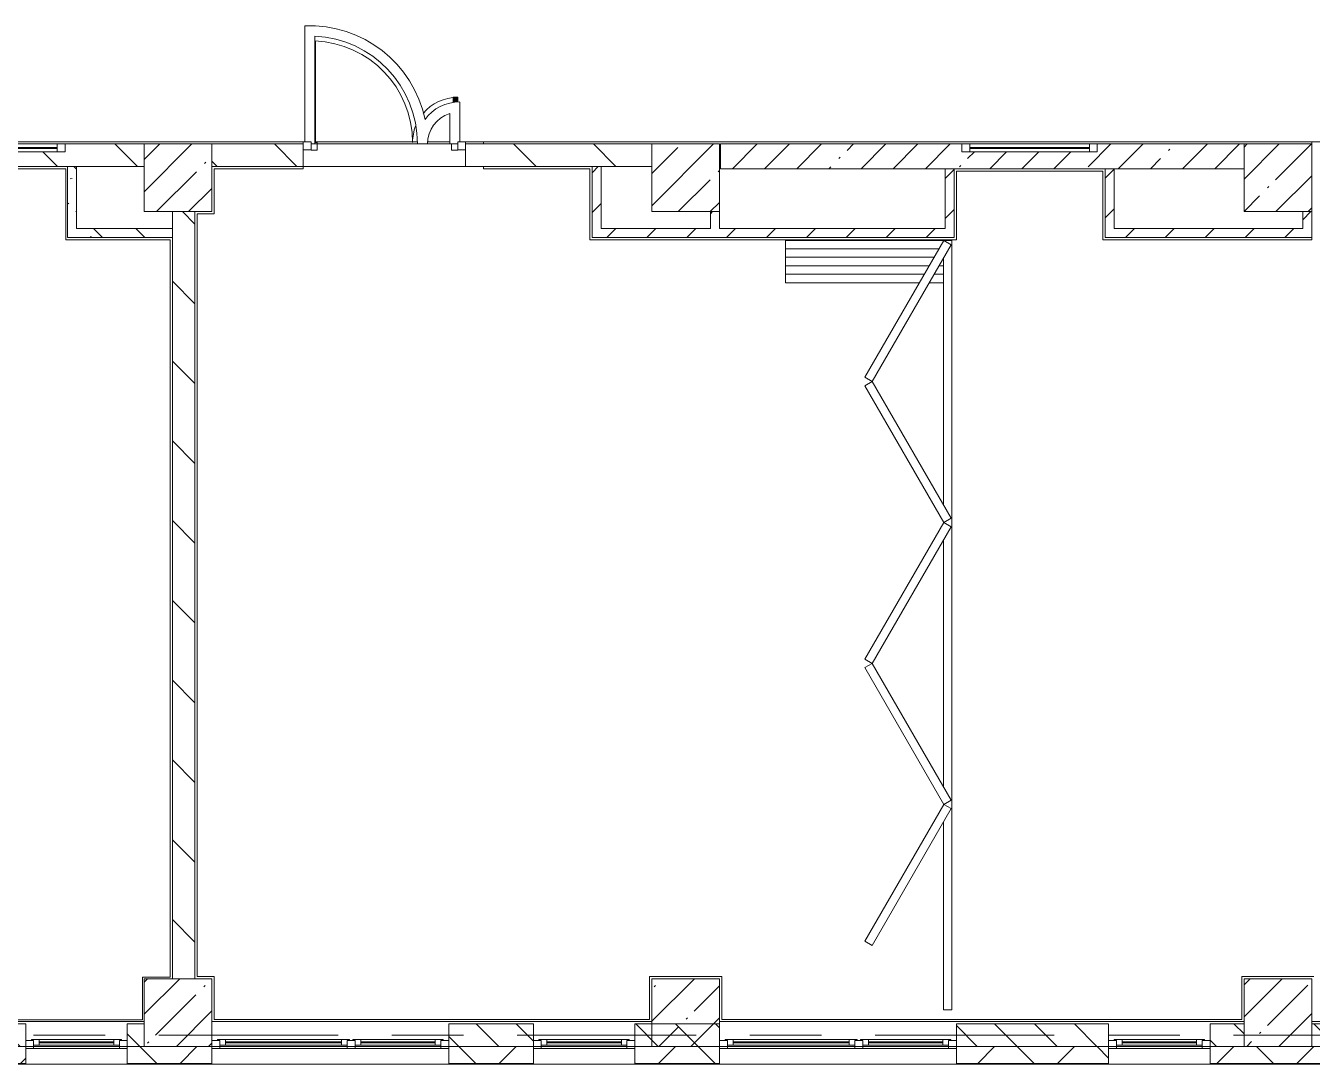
# Model space of a CAD drawing. Header units: millimetres. Extents: x 35355 to 234366, y -8553 to 29000.
# Drawn here: x 118466 to 129871, y -258 to 8948 of the extents above; entities that cross this region are included whole.
import ezdxf

# ---------------------------------------------------------------- set-up
doc = ezdxf.new("R2010")
doc.units = ezdxf.units.MM
doc.linetypes.add('Осевая', pattern=[3175, 635, -476.25, 1587.5, -476.25])
for name, color, linetype, lineweight, true_color in [('A-DETL-GENF-3', 7, 'Continuous', 5, 0xaaaaaa), ('A-DOOR-3', 7, 'Continuous', 5, 0xaaaaaa), ('A-DOOR-4', 7, 'Continuous', 5, 0xe2e2e2), ('A-DOOR-FRAM-5', 7, 'Continuous', 5, 0xaaaaaa), ('A-FLOR-2', 7, 'Continuous', 5, 0xaaaaaa), ('I-WALL-4', 7, 'Continuous', 5, 0x787878)]:
    doc.layers.add(name, color=color, linetype=linetype, lineweight=lineweight, true_color=true_color)
for name, color, linetype, lineweight in [('A-GLAZ-2', 7, 'Continuous', 5), ('A-GLAZ-CWMG-3', 7, 'Continuous', 5), ('A-WALL', 7, 'Continuous', 9), ('A-WALL-2', 7, 'Continuous', 5), ('I-WALL-3', 7, 'Continuous', 5), ('S-COLS-1', 7, 'Continuous', 5), ('Оси-2', 7, 'Осевая', 9)]:
    doc.layers.add(name, color=color, linetype=linetype, lineweight=lineweight)
pattern_1 = [(135, (107356.5, 0), (-353.553, -353.553), [])]
pattern_2 = [(45, (107356.5, 0), (-176.7767, 176.7767), [])]
pattern_3 = [(135, (107356.5, 0), (-377.17, -377.17), [533.4, -88.9, 17.78, -88.9]), (135, (107356.5, 376.94), (-377.17, -377.17), []), (50, (107356.5, 0), (637.645, -55.787), [66.675, -733.425]), (355, (107356.5, 0), (-123.35, 668.7), [53.34, -586.74]), (100.451, (107409.6, -4.65), (514.3, 612.908), [56.665, -623.315]), (46.184, (107356.5, 177.8), (948.776, -147.15), [100.01, -1100.14]), (96.636, (107435.6, 165.5), (830.91, 865.997), [85, -934.97]), (351.184, (107356.5, 177.8), (830.92, 865.99), [80.01, -880.11]), (21, (107445.4, 133.35), (530.65, -357.928), [66.675, -733.425]), (326, (107445.4, 133.35), (216.308, 644.658), [53.34, -586.74]), (71.451, (107489.6, 103.5), (746.96, 286.724), [56.665, -623.315]), (37.5, (107356.5, 0), (10.8105, 295.9426), [16.764, -562.864, 16.764, -578.866, -588.962]), (37.5, (107356.5, 0), (10.8105, 295.9426), [-1175.258, 16.764, -572.198]), (7.5, (107356.5, 0), (233.869, 350.632), [16.764, -322.834, 16.764, -549.529, -224.472]), (7.5, (107356.5, 0), (233.869, 350.632), [-905.891, 16.764, -207.708]), (327.5, (107158.24, 0), (474.568, -20.0513), [16.764, -205.486, 16.764, -676.656, -920.115]), (327.5, (107158.24, 0), (474.568, -20.0513), [-915.67, 16.764, -903.351]), (317.5, (107069.34, 0), (518.452, 88.993), [16.764, -272.161, 16.764, -443.738, -653.415]), (317.5, (107069.34, 0), (518.452, 88.993), [-749.427, 16.764, -636.65])]
pattern_4 = [(45, (107356.5, 0), (-285.123, 285.123), []), (45, (107641.6, 0), (-285.123, 285.123), [504.031, -100.806, 16.764, -84.042])]

# ---------------------------------------------------------------- blocks, each defined once
blk = doc.blocks.new('120_Окно_СКБ_1Ст - 120_Окно_СКБ_1Ст 900х2500_h_-22445987-3_6_2_птичка')
at = {"layer": 'A-GLAZ-2'}
for p, q in [((-450, -127), (-450, -57)), ((-450, -57), (-380, -57)), ((450, -57), (-450, -57)), ((-380, -57), (-380, -127)), ((380, -87), (-380, -87)), ((-380, -87), (-380, -127)), ((-330, -137), (-330, -87)), ((-330, -107), (330, -107)), ((330, -137), (330, -87)), ((380, -127), (380, -57)), ((380, -57), (450, -57)), ((380, -127), (380, -87)), ((450, -57), (450, -127)), ((-380, -127), (-450, -127)), ((-450, -127), (-400, -127)), ((-380, -127), (-400, -127)), ((-400, -127), (-400, -137)), ((-400, -137), (400, -137)), ((400, -137), (-400, -137)), ((330, -117), (-330, -117)), ((450, -127), (380, -127)), ((400, -127), (380, -127)), ((400, -127), (450, -127)), ((400, -137), (400, -127))]:
    blk.add_line(p, q, dxfattribs=at)
blk = doc.blocks.new('120_Окно_СКБ_2Ст - 120_Окно_СКБ_2Ст 2100х2500 _мал створка СЛЕВА_-V72-3_6_2_птичка')
at = {"layer": 'A-GLAZ-2'}
for p, q in [((-1050, -127), (-1050, -57)), ((-1050, -57), (-980, -57)), ((1050, -57), (-1050, -57)), ((-980, -57), (-980, -127)), ((-220, -87), (-980, -87)), ((-980, -87), (-980, -127)), ((-930, -137), (-930, -87)), ((-930, -107), (-270, -107)), ((-270, -137), (-270, -87)), ((-220, -127), (-220, -57)), ((-220, -57), (-150, -57)), ((-220, -127), (-220, -87)), ((-150, -57), (-150, -127)), ((980, -87), (-150, -87)), ((-150, -87), (-150, -127)), ((-100, -137), (-100, -87)), ((-100, -107), (930, -107)), ((930, -137), (930, -87)), ((980, -127), (980, -57)), ((980, -57), (1050, -57)), ((980, -127), (980, -87)), ((1050, -57), (1050, -127)), ((-980, -127), (-1050, -127)), ((-1050, -127), (-1000, -127)), ((-980, -127), (-1000, -127)), ((-1000, -127), (-1000, -137)), ((-1000, -137), (-200, -137)), ((-200, -137), (-1000, -137)), ((-270, -117), (-930, -117)), ((-150, -127), (-220, -127)), ((-200, -127), (-220, -127)), ((-200, -127), (-170, -127)), ((-200, -137), (-200, -127)), ((-150, -127), (-170, -127)), ((-170, -127), (-170, -137)), ((-170, -137), (1000, -137)), ((1000, -137), (-170, -137)), ((930, -117), (-100, -117)), ((1050, -127), (980, -127)), ((1000, -127), (980, -127)), ((1000, -127), (1050, -127)), ((1000, -137), (1000, -127))]:
    blk.add_line(p, q, dxfattribs=at)
blk = doc.blocks.new('120_Окно_СКБ_1Ст - 120_Окно_СКБ_1Ст 900х2500_h_-20664874-3_6_2_птичка')
at = {"layer": 'A-GLAZ-2'}
for p, q in [((-450, -127), (-450, -57)), ((-450, -57), (-380, -57)), ((450, -57), (-450, -57)), ((-380, -57), (-380, -127)), ((380, -87), (-380, -87)), ((-380, -87), (-380, -127)), ((-330, -137), (-330, -87)), ((-330, -107), (330, -107)), ((330, -137), (330, -87)), ((380, -127), (380, -57)), ((380, -57), (450, -57)), ((380, -127), (380, -87)), ((450, -57), (450, -127)), ((-380, -127), (-450, -127)), ((-450, -127), (-400, -127)), ((-380, -127), (-400, -127)), ((-400, -127), (-400, -137)), ((-400, -137), (400, -137)), ((400, -137), (-400, -137)), ((330, -117), (-330, -117)), ((450, -127), (380, -127)), ((400, -127), (380, -127)), ((400, -127), (450, -127)), ((400, -137), (400, -127))]:
    blk.add_line(p, q, dxfattribs=at)
blk = doc.blocks.new('DOR__перегородка__Прямоугольная - ТП-3_ Вн_ДПГ_6820х3300h-19315679-3_6_2_птичка')
at = {"layer": 'A-DOOR-3'}
for p, q in [((6445, 1474), (6820, 1474)), ((6445, 1474), (6445, 288)), ((6520, 1474), (6520, 244)), ((6595, 1474), (6595, 201)), ((6670, 1474), (6670, 158)), ((6745, 1474), (6745, 114)), ((6820, 1474), (6820, 0)), ((6445, 201), (6445, 75)), ((6520, 158), (6520, 75)), ((6595, 114), (6595, 75)), ((0, 75), (0, 0)), ((0, 75), (1664, 75)), ((0, 0), (6820, 0)), ((1814, 75), (1827, 75)), ((1977, 75), (4164, 75)), ((4314, 75), (4325, 75)), ((4475, 75), (6663, 75)), ((6813, 75), (6820, 75))]:
    blk.add_line(p, q, dxfattribs=at)
at = {"layer": 'A-DOOR-FRAM-5'}
for p, q in [((570, 707), (608, 772)), ((1783, 7), (570, 707)), ((608, 772), (1820, 72)), ((1821, 72), (3033, 772)), ((3071, 707), (1858, 7)), ((3033, 772), (3071, 707)), ((3070, 707), (3107, 772)), ((4282, 7), (3070, 707)), ((3107, 772), (4320, 72)), ((4319, 72), (5532, 772)), ((5569, 707), (4357, 7)), ((5532, 772), (5569, 707)), ((5569, 707), (5607, 772)), ((6781, 7), (5569, 707)), ((5607, 772), (6819, 72)), ((1820, 72), (1783, 7)), ((1858, 7), (1821, 72)), ((4320, 72), (4282, 7)), ((4357, 7), (4319, 72)), ((6819, 72), (6781, 7))]:
    blk.add_line(p, q, dxfattribs=at)
blk = doc.blocks.new('BSC_Колонна _Прямоугольная - 600х600-V169-3_6_2_птичка')
at = {"layer": 'S-COLS-1'}
h = blk.add_hatch(dxfattribs=at)
h.set_pattern_fill('FP_154', color=256, style=0, pattern_type=2)
h.set_pattern_definition([(45, (-22210, -7600), (-285.123, 285.123), []), (45, (-21924.88, -7600), (-285.123, 285.123), [504.031, -100.806, 16.764, -84.042])])
h.paths.add_polyline_path([(300, -300), (300, 300), (-300, 300), (-300, -300)])
for p, q in [((300, 300), (-300, 300)), ((-300, 300), (-300, -300)), ((300, -300), (300, 300)), ((-300, -300), (300, -300))]:
    blk.add_line(p, q, dxfattribs=at)
blk = doc.blocks.new('BSC_Колонна _Прямоугольная - 600х600-V170-3_6_2_птичка')
at = {"layer": 'S-COLS-1'}
h = blk.add_hatch(dxfattribs=at)
h.set_pattern_fill('FP_155', color=256, style=0, pattern_type=2)
h.set_pattern_definition([(45, (-22210, -200), (-285.123, 285.123), []), (45, (-21924.88, -200), (-285.123, 285.123), [504.031, -100.806, 16.764, -84.042])])
h.paths.add_polyline_path([(-300, -300), (300, -300), (300, 300), (-300, 300)])
for p, q in [((300, 300), (-300, 300)), ((-300, 300), (-300, -300)), ((300, -300), (300, 300)), ((-300, -300), (300, -300))]:
    blk.add_line(p, q, dxfattribs=at)
blk = doc.blocks.new('BSC_Колонна _Прямоугольная - 600х600-20441433-3_6_2_птичка')
at = {"layer": 'S-COLS-1'}
h = blk.add_hatch(dxfattribs=at)
h.set_pattern_fill('FP_164', color=256, style=0, pattern_type=2)
h.set_pattern_definition([(45, (-12460, -7600), (-285.123, 285.123), []), (45, (-12174.88, -7600), (-285.123, 285.123), [504.031, -100.806, 16.764, -84.042])])
h.paths.add_polyline_path([(300, -300), (300, 300), (-300, 300), (-300, -300)])
for p, q in [((300, 300), (-300, 300)), ((-300, 300), (-300, -300)), ((300, -300), (300, 300)), ((-300, -300), (300, -300))]:
    blk.add_line(p, q, dxfattribs=at)
blk = doc.blocks.new('BSC_Колонна _Прямоугольная - 600х600-V177-3_6_2_птичка')
at = {"layer": 'S-COLS-1'}
h = blk.add_hatch(dxfattribs=at)
h.set_pattern_fill('FP_165', color=256, style=0, pattern_type=2)
h.set_pattern_definition([(45, (-16960, -7600), (-285.123, 285.123), []), (45, (-16674.88, -7600), (-285.123, 285.123), [504.031, -100.806, 16.764, -84.042])])
h.paths.add_polyline_path([(300, -300), (300, 300), (-300, 300), (-300, -300)])
for p, q in [((300, 300), (-300, 300)), ((-300, 300), (-300, -300)), ((300, -300), (300, 300)), ((-300, -300), (300, -300))]:
    blk.add_line(p, q, dxfattribs=at)
blk = doc.blocks.new('120_Окно_СКБ_1Ст - 120_Окно_СКБ_1Ст 400х1200 EI30-24228621-3_6_2_птичка')
at = {"layer": 'A-GLAZ-2'}
for p, q in [((-600, 40), (-600, 110)), ((-600, 110), (-530, 110)), ((600, 110), (-600, 110)), ((-530, 40), (-600, 40)), ((-600, 40), (600, 40)), ((-530, 110), (-530, 40)), ((530, 80), (-530, 80)), ((530, 70), (-530, 70)), ((530, 40), (530, 110)), ((530, 110), (600, 110)), ((600, 40), (530, 40)), ((600, 110), (600, 40))]:
    blk.add_line(p, q, dxfattribs=at)
blk = doc.blocks.new('Прямоугольный импост - 50 x 70 мм-31927764-3_6_2_птичка')
at = {"layer": 'A-GLAZ-CWMG-3'}
for p, q in [((-70, 35), (0, 35)), ((-70, -35), (-70, 35)), ((0, 35), (0, -35)), ((0, -35), (-70, -35))]:
    blk.add_line(p, q, dxfattribs=at)
blk = doc.blocks.new('Дверь_Витражная_остекление_ - ДВН_ДАО_Главный вход_1200 в свету Д-22 _п_-31928779-3_6_2_птичка')
at = {"layer": 'A-DOOR-4'}
for points in [[(-615, 30), (-610, 30), (-615, 930)], [(610, 384), (650, 388), (650, 430), (610, 430), (610, 388)]]:
    blk.add_hatch(color=256, dxfattribs=at).paths.add_polyline_path(points)
at = {"layer": 'A-DETL-GENF-3'}
for p, q in [((-610, 30), (-610, 930)), ((650, 430), (610, 430)), ((610, 430), (610, 384)), ((650, 387), (650, 430)), ((-595, 30), (-615, 30)), ((-595, -40), (-595, 30)), ((595, -40), (595, 16)), ((-650, -40), (-595, -40)), ((650, -40), (595, -40))]:
    blk.add_line(p, q, dxfattribs=at)
at = {"layer": 'A-DOOR-3'}
blk.add_line((650, 430), (650, 387), dxfattribs=at)
for centre, radius, start, end in [((-650, 30), 900, 360, 87.7416), ((650, 30), 400, 90, 140.1159), ((650, 30), 400, 158.7261, 180)]:
    blk.add_arc(centre, radius, start, end, dxfattribs=at)
blk = doc.blocks.new('Прямоугольный импост - 50 x 70 мм-31701779-3_6_2_птичка')
at = {"layer": 'A-GLAZ-CWMG-3'}
for p, q in [((0, 35), (-70, 35)), ((-70, 35), (-70, -35)), ((0, -35), (0, 35)), ((-70, -35), (0, -35))]:
    blk.add_line(p, q, dxfattribs=at)
blk = doc.blocks.new('120_Окно_СКБ_1Ст - 120_Окно_СКБ_1Ст 400х800 EI30-24230873-3_6_2_птичка')
at = {"layer": 'A-GLAZ-2'}
for p, q in [((-400, 30), (-400, 100)), ((-400, 100), (-330, 100)), ((400, 100), (-400, 100)), ((-330, 30), (-400, 30)), ((-400, 30), (400, 30)), ((-330, 100), (-330, 30)), ((330, 70), (-330, 70)), ((330, 60), (-330, 60)), ((330, 30), (330, 100)), ((330, 100), (400, 100)), ((400, 30), (330, 30)), ((400, 100), (400, 30))]:
    blk.add_line(p, q, dxfattribs=at)

msp = doc.modelspace()

# ---------------------------------------------------------------- hatches: boundary and pattern name
at = {"layer": 'A-WALL-2'}
h = msp.add_hatch(dxfattribs=at)
h.set_pattern_fill('FP_97', color=256, style=0, pattern_type=2)
h.set_pattern_definition([(135, (107356.5, 0), (-176.7767, -176.7767), [])])
h.paths.add_polyline_path([(140966.5, -100), (141226.5, -100), (141226.5, 100), (140966.5, 100), (140966.5, 39.5)])
h.paths.add_polyline_path([(145346.5, -100), (145346.5, 100), (144779.5, 100), (144779.5, -100)])
h.paths.add_polyline_path([(143326.5, -100), (143879.5, -100), (143879.5, 100), (143326.5, 100)])
h.paths.add_polyline_path([(133516.5, -100), (133766.2, -100), (133766.2, 100), (133516.5, 100), (133516.5, -63.8)])
h.paths.add_polyline_path([(128966.5, -100), (129266.5, -100), (129266.5, 100), (128966.5, 100)])
h.paths.add_polyline_path([(132528.9, -100), (132916.5, -100), (132916.5, 100), (132166.5, 100), (132166.5, -100)])
h.paths.add_polyline_path([(137166.2, -100), (137339.3, -100), (137339.3, 100), (137166.2, 100), (137166.2, 55.2)])
h.paths.add_polyline_path([(128066.5, -100), (128066.5, 100), (126716.5, 100), (126716.5, -100), (126935.8, -100)])
h.paths.add_polyline_path([(130066.5, -100), (130066.5, 100), (129866.5, 100), (129866.5, -100)])
h.paths.add_polyline_path([(139054.2, -100), (139466.5, -100), (139466.5, 100), (138239.3, 100), (138239.3, -100)])
h.paths.add_polyline_path([(124139.3, -100), (124616.5, -100), (124616.5, 100), (123866.5, 100), (123866.5, -100)])
h.paths.add_polyline_path([(114817.4, -100), (115016.5, -100), (115016.5, 100), (114186.5, 100), (114186.5, -100)])
h.paths.add_polyline_path([(118466.5, -100), (118466.5, 100), (117716.2, 100), (117716.2, -100)])
h.paths.add_polyline_path([(119366.5, -100), (119516.5, -100), (119516.5, 100), (119366.5, 100)])
h.paths.add_polyline_path([(122966.5, -100), (122966.5, 100), (122216.5, 100), (122216.5, -100)])
h = msp.add_hatch(dxfattribs=at)
h.set_pattern_fill('FP_99', color=256, style=0, pattern_type=2)
h.set_pattern_definition([(45, (107356.5, 0), (-353.5534, 353.5534), []), (135, (107356.5, 0), (-353.5534, -353.5534), [])])
h.paths.add_polyline_path([(141226.5, -250), (141226.5, -100), (140366.5, -100), (140366.5, -250), (140966.5, -250)])
h.paths.add_polyline_path([(145666.6, -250), (145666.6, -100), (144779.5, -100), (144779.5, -250), (145579.5, -250)])
h.paths.add_polyline_path([(143326.5, -250), (143879.5, -250), (143879.5, -100), (143326.5, -100)])
h.paths.add_polyline_path([(136566.2, -250), (137339.3, -250), (137339.3, -100), (136566.2, -100)])
h.paths.add_polyline_path([(129866.5, -250), (130066.5, -250), (130066.5, -100), (128966.5, -100), (128966.5, -250), (129732.4, -250)])
h.paths.add_polyline_path([(132166.5, -250), (133766.2, -250), (133766.2, -100), (132166.5, -100)])
h.paths.add_polyline_path([(138239.3, -250), (139466.5, -250), (139466.5, -100), (138239.3, -100)])
h.paths.add_polyline_path([(128066.5, -250), (128066.5, -100), (126716.5, -100), (126716.5, -250), (126935.8, -250)])
h.paths.add_polyline_path([(124616.5, -250), (124616.5, -100), (123866.5, -100), (123866.5, -250), (124139.3, -250)])
h.paths.add_polyline_path([(122966.5, -250), (122966.5, -100), (122216.5, -100), (122216.5, -250)])
h.paths.add_polyline_path([(120116.5, -250), (120116.5, -100), (119366.5, -100), (119366.5, -250), (119478.3, -250)])
h.paths.add_polyline_path([(115616.2, -250), (115616.2, -100), (114186.5, -100), (114186.5, -250), (114817.4, -250)])
h.paths.add_polyline_path([(118466.5, -250), (118466.5, -100), (117716.2, -100), (117716.2, -250)])
h.paths.add_polyline_path([(108292.1, -250), (111086.5, -250), (111086.5, -100), (107096.5, -100), (107096.5, -250)])
at = {"layer": 'I-WALL-3'}
h = msp.add_hatch(dxfattribs=at)
h.set_pattern_fill('FP_98', color=256, style=0, pattern_type=2)
h.set_pattern_definition(pattern_1)
h.paths.add_polyline_path([(123566.5, 7700), (124016.5, 7700), (124016.5, 7900), (122365.8, 7900), (122365.8, 7700), (123486.5, 7700)])
h.paths.add_polyline_path([(111088.7, 7700), (111386.5, 7700), (111386.5, 7900), (111086.5, 7900), (111086.5, 7700)])
h.paths.add_polyline_path([(115016.5, 7700), (115016.5, 7900), (113886.5, 7900), (113886.5, 7700), (114467.5, 7700)])
h.paths.add_polyline_path([(115616.5, 7700), (119516.5, 7700), (119516.5, 7900), (118816.5, 7900), (118816.5, 7830), (118016.5, 7830), (118016.5, 7900), (115616.5, 7900), (115616.5, 7789.5)])
h.paths.add_polyline_path([(120925.8, 7700), (120925.8, 7900), (120116.5, 7900), (120116.5, 7700)])
h = msp.add_hatch(dxfattribs=at)
h.set_pattern_fill('FP_95', color=256, style=0, pattern_type=2)
h.set_pattern_definition(pattern_4)
h.paths.add_polyline_path([(128035.5, 7680), (129266.5, 7680), (129266.5, 7900), (127966, 7900), (127966, 7830), (126766, 7830), (126766, 7900), (124626.5, 7900), (124626.5, 7680), (126935.8, 7680)])
h = msp.add_hatch(dxfattribs=at)
h.set_pattern_fill('FP_100', color=256, style=0, pattern_type=2)
h.set_pattern_definition(pattern_2)
h.paths.add_polyline_path([(123566.5, 7150), (123566.5, 7700), (123486.5, 7700), (123486.5, 7150)])
h = msp.add_hatch(dxfattribs=at)
h.set_pattern_fill('FP_100', color=256, style=0, pattern_type=2)
h.set_pattern_definition(pattern_2)
h.paths.add_polyline_path([(126696.5, 7070), (126696.5, 7680), (126616.5, 7680), (126616.5, 7070)])
h = msp.add_hatch(dxfattribs=at)
h.set_pattern_fill('FP_100', color=256, style=0, pattern_type=2)
h.set_pattern_definition(pattern_2)
h.paths.add_polyline_path([(128115.5, 7150), (128115.5, 7680), (128035.5, 7680), (128035.5, 7150)])
h = msp.add_hatch(dxfattribs=at)
h.set_pattern_fill('FP_98', color=256, style=0, pattern_type=2)
h.set_pattern_definition(pattern_1)
h.paths.add_polyline_path([(119766.5, 500), (119966.5, 500), (119966.5, 7300), (119766.5, 7300), (119766.5, 809.6)])
h = msp.add_hatch(dxfattribs=at)
h.set_pattern_fill('FP_100', color=256, style=0, pattern_type=2)
h.set_pattern_definition(pattern_2)
h.paths.add_polyline_path([(124616.5, 7150), (124616.5, 7300), (124536.5, 7300), (124536.5, 7150)])
h = msp.add_hatch(dxfattribs=at)
h.set_pattern_fill('FP_100', color=256, style=0, pattern_type=2)
h.set_pattern_definition(pattern_2)
h.paths.add_polyline_path([(129866.5, 7070), (129866.5, 7300), (129786.5, 7300), (129786.5, 7070)])
h = msp.add_hatch(dxfattribs=at)
h.set_pattern_fill('FP_100', color=256, style=0, pattern_type=2)
h.set_pattern_definition(pattern_2)
h.paths.add_polyline_path([(126616.5, 7070), (126616.5, 7150), (123486.5, 7150), (123486.5, 7070), (125071.4, 7070)])
h = msp.add_hatch(dxfattribs=at)
h.set_pattern_fill('FP_100', color=256, style=0, pattern_type=2)
h.set_pattern_definition(pattern_2)
h.paths.add_polyline_path([(129786.5, 7070), (129786.5, 7150), (128035.5, 7150), (128035.5, 7070), (128800.2, 7070)])
at = {"layer": 'I-WALL-4'}
h = msp.add_hatch(dxfattribs=at)
h.set_pattern_fill('FP_105', color=256, style=0, pattern_type=2)
h.set_pattern_definition(pattern_3)
h.paths.add_polyline_path([(118916.5, 7070), (118916.5, 7700), (118836.5, 7700), (118836.5, 7070)])
h = msp.add_hatch(dxfattribs=at)
h.set_pattern_fill('FP_105', color=256, style=0, pattern_type=2)
h.set_pattern_definition(pattern_3)
h.paths.add_polyline_path([(119766.5, 7070), (119766.5, 7150), (118916.5, 7150), (118916.5, 7070), (119478.3, 7070)])
at = {"layer": 'S-COLS-1'}
h = msp.add_hatch(dxfattribs=at)
h.set_pattern_fill('FP_95', color=256, style=0, pattern_type=2)
h.set_pattern_definition(pattern_4)
h.paths.add_polyline_path([(120116.5, -100), (120116.5, 500), (119516.5, 500), (119516.5, -100)])
h = msp.add_hatch(dxfattribs=at)
h.set_pattern_fill('FP_95', color=256, style=0, pattern_type=2)
h.set_pattern_definition(pattern_4)
h.paths.add_polyline_path([(124016.5, -100), (124616.5, -100), (124616.5, 500), (124016.5, 500)])

# ---------------------------------------------------------------- linework, layer by layer
at = {"layer": 'A-FLOR-2'}
for p, q in [((120940.7, 8947.1), (120940.7, 7919)), ((121030.7, 7900), (121030.7, 8856.8)), ((122314.8, 7919), (122314.8, 8271.9)), ((122224.8, 8169.4), (122224.8, 7900)), ((120940.7, 7920), (113886.5, 7920)), ((120995.8, 7900), (121030.7, 7900)), ((121030.7, 7920), (121937.7, 7920)), ((121938.8, 7900), (122028.8, 7900)), ((122030.7, 7920), (122224.8, 7920)), ((122224.8, 7900), (122295.8, 7900)), ((122525.8, 7920), (122314.8, 7920)), ((129961.4, 7920), (122525.8, 7920)), ((122525.8, 7900), (122525.8, 7920)), ((129866.5, 7920), (129866.5, 7900)), ((118821.5, 7680.5), (118011.5, 7680.5)), ((118821.5, 7050.5), (118821.5, 7680.5)), ((120925.8, 7680), (120136.5, 7680)), ((120136.5, 7680), (120136.5, 7280)), ((120925.8, 7700), (120925.8, 7680)), ((122525.8, 7680), (122525.8, 7700)), ((123466.5, 7680), (122525.8, 7680)), ((123466.5, 7050), (123466.5, 7680)), ((128015.5, 7660), (126716.5, 7660)), ((126716.5, 7660), (126716.5, 7050)), ((128015.5, 7050), (128015.5, 7660)), ((120136.5, 7280), (119986.5, 7280)), ((119986.5, 7280), (119986.5, 520)), ((119746.5, 7050.5), (118821.5, 7050.5)), ((119746.5, 515.5), (119746.5, 7050.5)), ((126716.5, 7050), (123466.5, 7050)), ((129866.5, 7050), (128015.5, 7050)), ((129866.5, 7070), (129866.5, 7050)), ((119501.5, 135.5), (119501.5, 515.5)), ((119501.5, 515.5), (119746.5, 515.5)), ((119986.5, 520), (120136.5, 520)), ((120136.5, 520), (120136.5, 140)), ((123996.5, 140), (123996.5, 520)), ((123996.5, 520), (124636.5, 520)), ((124636.5, 520), (124636.5, 140)), ((129246.5, 140), (129246.5, 520)), ((129246.5, 520), (129886.5, 520)), ((115636.5, 135.5), (119501.5, 135.5)), ((120136.5, 140), (123996.5, 140)), ((124636.5, 140), (129246.5, 140))]:
    msp.add_line(p, q, dxfattribs=at)
for centre, radius, start, end in [((120983.8, 7903), 1045, 11.78406, 92.36409), ((120983.8, 7903), 955, 359.82001, 87.18541), ((122307.8, 7903), 369, 88.91556, 144.66492), ((122307.8, 7903), 279, 107.31049, 180.6161)]:
    msp.add_arc(centre, radius, start, end, dxfattribs=at)
at = {"layer": 'A-WALL'}
for p, q in [((118916.5, 7700), (118836.5, 7700)), ((123566.5, 7700), (123486.5, 7700)), ((126696.5, 7680), (126616.5, 7680)), ((128115.5, 7680), (128035.5, 7680)), ((119766.5, 7070), (119766.5, 7150)), ((117716.2, -100), (118466.5, -100)), ((119366.5, -100), (119516.5, -100)), ((122216.5, -100), (122966.5, -100)), ((123866.5, -100), (124616.5, -100)), ((126716.5, -100), (128066.5, -100)), ((128966.5, -100), (129266.5, -100)), ((129866.5, -100), (130066.5, -100)), ((117716.2, -250), (118466.5, -250)), ((117716.2, -253), (118466.5, -253)), ((119366.5, -250), (120116.5, -250)), ((119366.5, -253), (120116.5, -253)), ((122216.5, -250), (122966.5, -250)), ((122216.5, -253), (122966.5, -253)), ((123866.5, -250), (124616.5, -250)), ((123866.5, -253), (124616.5, -253)), ((126716.5, -250), (128066.5, -250)), ((126716.5, -253), (128066.5, -253)), ((128966.5, -250), (130066.5, -250)), ((128966.5, -253), (130066.5, -253))]:
    msp.add_line(p, q, dxfattribs=at)
at = {"layer": 'A-WALL-2'}
for p, q in [((118466.5, 100), (117716.2, 100)), ((118466.5, -258), (118466.5, 100)), ((119516.5, 100), (119366.5, 100)), ((119366.5, 100), (119366.5, -258)), ((119516.5, -100), (119516.5, 100)), ((122966.5, 100), (122216.5, 100)), ((122216.5, 100), (122216.5, -258)), ((122966.5, -258), (122966.5, 100)), ((124616.5, 100), (123866.5, 100)), ((123866.5, 100), (123866.5, -258)), ((124616.5, -258), (124616.5, 100)), ((128066.5, 100), (126716.5, 100)), ((126716.5, 100), (126716.5, -258)), ((128066.5, -258), (128066.5, 100)), ((129266.5, 100), (128966.5, 100)), ((128966.5, 100), (128966.5, -258)), ((130066.5, 100), (129866.5, 100)), ((118466.5, -100), (119366.5, -100)), ((119516.5, -100), (120116.5, -100)), ((120116.5, -258), (120116.5, -100)), ((122966.5, -100), (123866.5, -100)), ((124616.5, -100), (126716.5, -100)), ((128066.5, -100), (128966.5, -100)), ((107088.5, -258), (136566.2, -258))]:
    msp.add_line(p, q, dxfattribs=at)
at = {"layer": 'I-WALL-3'}
for p, q in [((119516.5, 7900), (118816.5, 7900)), ((120925.8, 7900), (120116.5, 7900)), ((120925.8, 7700), (120925.8, 7900)), ((121030.7, 7900), (121938.8, 7900)), ((122028.8, 7900), (122224.8, 7900)), ((124016.5, 7900), (122365.8, 7900)), ((122365.8, 7900), (122365.8, 7700)), ((126766, 7900), (124626.5, 7900)), ((124626.5, 7900), (124626.5, 7680)), ((129266.5, 7900), (127966, 7900)), ((117996.5, 7700), (118836.5, 7700)), ((118836.5, 7700), (118836.5, 7070)), ((118916.5, 7700), (119516.5, 7700)), ((118916.5, 7150), (118916.5, 7700)), ((123486.5, 7700), (120116.5, 7700)), ((123486.5, 7700), (123486.5, 7070)), ((123566.5, 7700), (124016.5, 7700)), ((123566.5, 7150), (123566.5, 7700)), ((124626.5, 7680), (126616.5, 7680)), ((126616.5, 7680), (126616.5, 7150)), ((126696.5, 7070), (126696.5, 7680)), ((126696.5, 7680), (128035.5, 7680)), ((128035.5, 7680), (128035.5, 7070)), ((128115.5, 7150), (128115.5, 7680)), ((128115.5, 7680), (129266.5, 7680)), ((119766.5, 7300), (119766.5, 7150)), ((119966.5, 500), (119966.5, 7300)), ((124536.5, 7300), (124536.5, 7150)), ((124616.5, 7150), (124616.5, 7300)), ((129786.5, 7300), (129786.5, 7150)), ((129866.5, 7070), (129866.5, 7300)), ((119766.5, 7150), (118916.5, 7150)), ((124536.5, 7150), (123566.5, 7150)), ((126616.5, 7150), (124616.5, 7150)), ((129786.5, 7150), (128115.5, 7150)), ((118836.5, 7070), (119766.5, 7070)), ((119766.5, 7070), (119766.5, 500)), ((123486.5, 7070), (126696.5, 7070)), ((128035.5, 7070), (129866.5, 7070)), ((119766.5, 500), (119966.5, 500)), ((115616.5, 120), (119516.5, 120)), ((120116.5, 120), (124016.5, 120)), ((124616.5, 120), (129266.5, 120)), ((129866.5, 120), (132187.8, 120)), ((122216.5, -100), (120116.5, -100))]:
    msp.add_line(p, q, dxfattribs=at)
at = {"layer": 'S-COLS-1'}
for p, q in [((119766.5, 500), (119516.5, 500)), ((119516.5, 500), (119516.5, 100)), ((119966.5, 500), (119766.5, 500)), ((120116.5, 500), (119966.5, 500)), ((120116.5, -100), (120116.5, 500)), ((124616.5, 500), (124016.5, 500)), ((124016.5, 500), (124016.5, -100)), ((124616.5, -100), (124616.5, 500)), ((119516.5, 100), (119516.5, -100)), ((119516.5, -100), (120116.5, -100)), ((124016.5, -100), (124616.5, -100))]:
    msp.add_line(p, q, dxfattribs=at)
at = {"layer": 'Оси-2'}
msp.add_line((115361, 0), (133616.5, 0), dxfattribs=at)

# ---------------------------------------------------------------- block references
at = {"layer": 'A-DOOR-3'}
msp.add_blockref('Дверь_Витражная_остекление_ - ДВН_ДАО_Главный вход_1200 в свету Д-22 _п_-31928779-3_6_2_птичка', (121645.8, 7884), dxfattribs=at)
at = {"layer": 'A-DOOR-3', "rotation": 89.99999999999955}
msp.add_blockref('DOR__перегородка__Прямоугольная - ТП-3_ Вн_ДПГ_6820х3300h-19315679-3_6_2_птичка', (126676.5, 225), dxfattribs=at)
at = {"layer": 'A-GLAZ-2'}
for name, p in [('120_Окно_СКБ_1Ст - 120_Окно_СКБ_1Ст 400х800 EI30-24230873-3_6_2_птичка', (118416.5, 7800)), ('120_Окно_СКБ_1Ст - 120_Окно_СКБ_1Ст 400х1200 EI30-24228621-3_6_2_птичка', (127366, 7790))]:
    msp.add_blockref(name, p, dxfattribs=at)
at = {"layer": 'A-GLAZ-2', "rotation": 180}
for name, p in [('120_Окно_СКБ_1Ст - 120_Окно_СКБ_1Ст 900х2500_h_-22445987-3_6_2_птичка', (118916.5, -175)), ('120_Окно_СКБ_2Ст - 120_Окно_СКБ_2Ст 2100х2500 _мал створка СЛЕВА_-V72-3_6_2_птичка', (121166.5, -175)), ('120_Окно_СКБ_1Ст - 120_Окно_СКБ_1Ст 900х2500_h_-22445987-3_6_2_птичка', (123416.5, -175)), ('120_Окно_СКБ_2Ст - 120_Окно_СКБ_2Ст 2100х2500 _мал створка СЛЕВА_-V72-3_6_2_птичка', (125666.5, -175)), ('120_Окно_СКБ_1Ст - 120_Окно_СКБ_1Ст 900х2500_h_-20664874-3_6_2_птичка', (128516.5, -175))]:
    msp.add_blockref(name, p, dxfattribs=at)
at = {"layer": 'A-GLAZ-CWMG-3', "rotation": 180}
msp.add_blockref('Прямоугольный импост - 50 x 70 мм-31701779-3_6_2_птичка', (120925.8, 7884), dxfattribs=at)
at = {"layer": 'A-GLAZ-CWMG-3', "extrusion": (0, 0, -1), "rotation": 180}
msp.add_blockref('Прямоугольный импост - 50 x 70 мм-31927764-3_6_2_птичка', (-122365.8, 7884), dxfattribs=at)
at = {"layer": 'S-COLS-1'}
for name, p in [('BSC_Колонна _Прямоугольная - 600х600-20441433-3_6_2_птичка', (119816.5, 7600)), ('BSC_Колонна _Прямоугольная - 600х600-V177-3_6_2_птичка', (124316.5, 7600)), ('BSC_Колонна _Прямоугольная - 600х600-V169-3_6_2_птичка', (129566.5, 7600)), ('BSC_Колонна _Прямоугольная - 600х600-V170-3_6_2_птичка', (129566.5, 200))]:
    msp.add_blockref(name, p, dxfattribs=at)

doc.saveas('drawing.dxf')
